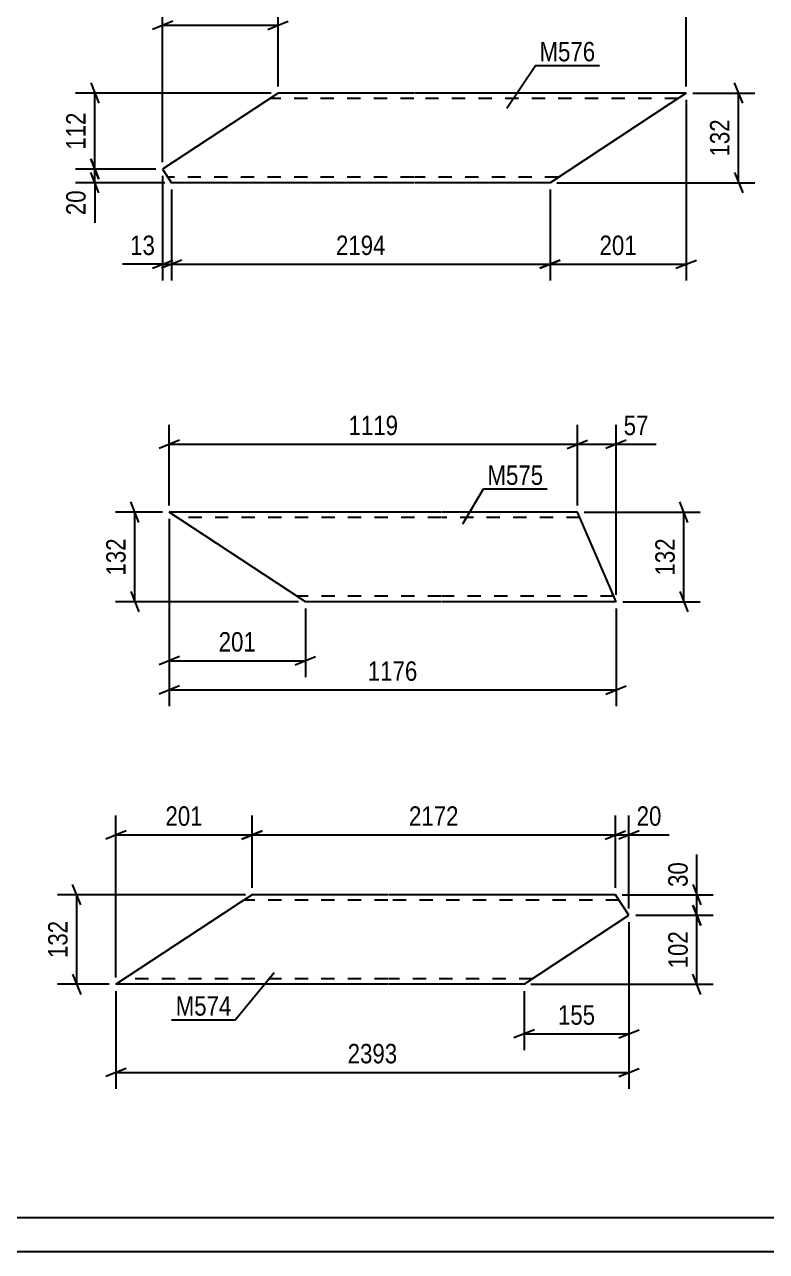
# Model space of a CAD drawing. Header units: millimetres. Extents: x 0 to 594, y 0 to 420.
# Drawn here: x 214 to 323.4, y 0 to 180.8 of the extents above; entities that cross this region are included whole.
import ezdxf

# ---------------------------------------------------------------- set-up
doc = ezdxf.new("R2010")
doc.units = ezdxf.units.MM
doc.linetypes.add('DXK_LINE_DOT2', pattern=[3.9198, 1.9599, -1.9599])
doc.styles.add('Arial Narrow', font='ARIALN.TTF', dxfattribs={"height": 0.2})

# ---------------------------------------------------------------- blocks, each defined once
blk = doc.blocks.new('Unknown-232816080-53569')
at = {"color": 5, "linetype": 'Continuous'}
for p, q in [((5, 5), (589, 5)), ((0, 0), (594, 0))]:
    blk.add_line(p, q, dxfattribs=at)
blk = doc.blocks.new('Part-232816080-67472 - 67471')
at = {"color": 2, "linetype": 'Continuous'}
for p, q in [((275.39, 108.93), (235.32, 108.93)), ((252.96, 97.33), (235.32, 108.93)), ((295.49, 108.93), (275.49, 108.93)), ((300.49, 97.33), (295.49, 108.93)), ((255.39, 95.73), (252.96, 97.33)), ((301.18, 95.73), (300.49, 97.33)), ((275.39, 95.73), (255.39, 95.73)), ((301.18, 95.73), (275.49, 95.73))]:
    blk.add_line(p, q, dxfattribs=at)
at = {"color": 7, "linetype": 'DXK_LINE_DOT2'}
for p, q in [((275.39, 108.13), (236.54, 108.13)), ((295.83, 108.13), (275.49, 108.13)), ((255.2, 95.85), (252.96, 97.33)), ((275.39, 96.53), (254.17, 96.53)), ((300.84, 96.53), (275.49, 96.53)), ((300.81, 96.59), (300.62, 97.02)), ((300.84, 96.53), (300.81, 96.59))]:
    blk.add_line(p, q, dxfattribs=at)
blk = doc.blocks.new('Part-232816080-67479 - 67478')
at = {"color": 2, "linetype": 'Continuous'}
for p, q in [((251.36, 170.67), (234.34, 159.48)), ((271.36, 170.67), (251.36, 170.67)), ((311.52, 170.67), (271.46, 170.67)), ((311.52, 170.67), (309.09, 169.07)), ((309.09, 169.07), (291.46, 157.47)), ((234.34, 159.48), (235.66, 157.47)), ((271.36, 157.47), (235.66, 157.47)), ((291.46, 157.47), (271.46, 157.47))]:
    blk.add_line(p, q, dxfattribs=at)
at = {"color": 7, "linetype": 'DXK_LINE_DOT2'}
for p, q in [((311.34, 170.55), (309.09, 169.07)), ((271.36, 169.87), (250.14, 169.87)), ((310.31, 169.87), (271.46, 169.87)), ((271.36, 158.27), (235.13, 158.27)), ((292.67, 158.27), (271.46, 158.27))]:
    blk.add_line(p, q, dxfattribs=at)
blk = doc.blocks.new('Part-232816080-67465 - 67464')
at = {"color": 2, "linetype": 'Continuous'}
for p, q in [((247.54, 52.57), (245.11, 50.97)), ((267.54, 52.57), (247.54, 52.57)), ((301.09, 52.57), (267.64, 52.57)), ((303.09, 49.53), (301.09, 52.57)), ((227.47, 39.37), (245.11, 50.97)), ((287.64, 39.37), (303.09, 49.53)), ((267.54, 39.37), (227.47, 39.37)), ((287.64, 39.37), (267.64, 39.37))]:
    blk.add_line(p, q, dxfattribs=at)
at = {"color": 7, "linetype": 'DXK_LINE_DOT2'}
for p, q in [((267.54, 51.77), (246.32, 51.77)), ((301.62, 51.77), (267.64, 51.77)), ((267.54, 40.17), (228.69, 40.17)), ((288.85, 40.17), (267.64, 40.17))]:
    blk.add_line(p, q, dxfattribs=at)
blk = doc.blocks.new('StraightDimension-232816080-68053 - 67471')
at = {"color": 7, "linetype": 'Continuous'}
for p, q in [((311.78, 107.43), (310.58, 110.43)), ((296.49, 108.93), (313.58, 108.93)), ((311.18, 95.73), (311.18, 108.93)), ((310.58, 97.23), (311.78, 94.23)), ((302.18, 95.73), (313.58, 95.73))]:
    blk.add_line(p, q, dxfattribs=at)
at = {"color": 0}
blk.add_wipeout([(310.43, 105.67), (306.23, 105.67), (306.23, 98.99), (310.43, 98.99)], dxfattribs=at)
at = {"color": 3, "style": 'Arial Narrow'}
blk.add_text('132', height=2.863, rotation=90.0002, dxfattribs=at).set_placement((309.83, 99.59))
blk = doc.blocks.new('StraightDimension-232816080-68047 - 67471')
at = {"color": 7, "linetype": 'Continuous'}
for p, q in [((230.84, 107.43), (229.64, 110.43)), ((234.32, 108.93), (227.39, 108.93)), ((230.24, 95.73), (230.24, 108.93)), ((229.64, 97.23), (230.84, 94.23)), ((254.39, 95.73), (227.39, 95.73))]:
    blk.add_line(p, q, dxfattribs=at)
at = {"color": 0}
blk.add_wipeout([(229.49, 105.67), (225.29, 105.67), (225.29, 98.99), (229.49, 98.99)], dxfattribs=at)
at = {"color": 3, "style": 'Arial Narrow'}
blk.add_text('132', height=2.863, rotation=90.0002, dxfattribs=at).set_placement((228.89, 99.59))
blk = doc.blocks.new('StraightDimension-232816080-68039 - 67471')
at = {"color": 7, "linetype": 'Continuous'}
for p, q in [((235.32, 107.93), (235.32, 84.64)), ((255.39, 94.73), (255.39, 84.64)), ((236.82, 87.64), (233.82, 86.44)), ((235.32, 87.04), (255.39, 87.04)), ((253.89, 86.44), (256.89, 87.64))]:
    blk.add_line(p, q, dxfattribs=at)
at = {"color": 0}
blk.add_wipeout([(248.7, 87.79), (248.7, 91.99), (242.01, 91.99), (242.01, 87.79)], dxfattribs=at)
at = {"color": 3, "style": 'Arial Narrow'}
blk.add_text('201', height=2.863, dxfattribs=at).set_placement((242.61, 88.39))
blk = doc.blocks.new('StraightDimension-232816080-68059 - 67471')
at = {"color": 7, "linetype": 'Continuous'}
for p, q in [((235.32, 107.93), (235.32, 80.33)), ((301.18, 94.73), (301.18, 80.33)), ((236.82, 83.33), (233.82, 82.13)), ((299.68, 82.13), (302.68, 83.33)), ((235.32, 82.73), (301.18, 82.73))]:
    blk.add_line(p, q, dxfattribs=at)
at = {"color": 0}
blk.add_wipeout([(272.51, 83.48), (272.51, 87.68), (263.99, 87.68), (263.99, 83.48)], dxfattribs=at)
at = {"color": 3, "style": 'Arial Narrow'}
blk.add_text('1176', height=2.863, dxfattribs=at).set_placement((264.59, 84.08))
blk = doc.blocks.new('StraightDimension-232816080-71234 - 67471')
at = {"color": 7, "linetype": 'Continuous'}
for p, q in [((235.32, 109.93), (235.32, 121.78)), ((295.49, 109.93), (295.49, 121.78)), ((236.82, 119.53), (233.82, 118.33)), ((293.99, 118.33), (296.99, 119.53)), ((235.32, 118.93), (295.49, 118.93))]:
    blk.add_line(p, q, dxfattribs=at)
at = {"color": 0}
blk.add_wipeout([(269.66, 119.68), (269.66, 123.88), (261.15, 123.88), (261.15, 119.68)], dxfattribs=at)
at = {"color": 3, "style": 'Arial Narrow'}
blk.add_text('1119', height=2.863, dxfattribs=at).set_placement((261.75, 120.28))
blk = doc.blocks.new('StraightDimension-232816080-71233 - 67471')
at = {"color": 7, "linetype": 'Continuous'}
for p, q in [((295.49, 109.93), (295.49, 121.78)), ((301.18, 96.73), (301.18, 121.78)), ((293.99, 118.33), (296.99, 119.53)), ((302.68, 119.53), (299.68, 118.33)), ((295.49, 118.93), (301.18, 118.93))]:
    blk.add_line(p, q, dxfattribs=at)
at = {"color": 0}
blk.add_wipeout([(306.56, 119.68), (306.56, 123.88), (301.71, 123.88), (301.71, 119.68)], dxfattribs=at)
at = {"color": 7, "linetype": 'Continuous'}
blk.add_line((301.18, 118.93), (307.09, 118.93), dxfattribs=at)
blk.add_line((301.18, 118.93), (307.09, 118.93), dxfattribs=at)
at = {"color": 3, "style": 'Arial Narrow'}
blk.add_text('57', height=2.863, dxfattribs=at).set_placement((302.31, 120.28))
blk = doc.blocks.new('StraightDimension-232816080-71218 - 67478')
at = {"color": 7, "linetype": 'Continuous'}
for p, q in [((223.74, 172.17), (224.94, 169.17)), ((250.36, 170.67), (221.49, 170.67)), ((224.34, 159.48), (224.34, 170.67)), ((224.94, 157.98), (223.74, 160.98)), ((233.34, 159.48), (221.49, 159.48))]:
    blk.add_line(p, q, dxfattribs=at)
at = {"color": 0}
blk.add_wipeout([(223.59, 168.41), (219.39, 168.41), (219.39, 161.73), (223.59, 161.73)], dxfattribs=at)
at = {"color": 3, "style": 'Arial Narrow'}
blk.add_text('112', height=2.863, rotation=90.0002, dxfattribs=at).set_placement((222.99, 162.33))
blk = doc.blocks.new('StraightDimension-232816080-71219 - 67478')
at = {"color": 7, "linetype": 'Continuous'}
for p, q in [((223.74, 160.98), (224.94, 157.98)), ((233.34, 159.48), (221.49, 159.48)), ((224.34, 157.47), (224.34, 159.48)), ((234.66, 157.47), (221.49, 157.47)), ((224.94, 155.97), (223.74, 158.97))]:
    blk.add_line(p, q, dxfattribs=at)
at = {"color": 0}
blk.add_wipeout([(223.59, 156.94), (219.39, 156.94), (219.39, 152.09), (223.59, 152.09)], dxfattribs=at)
at = {"color": 7, "linetype": 'Continuous'}
blk.add_line((224.34, 157.47), (224.34, 151.56), dxfattribs=at)
blk.add_line((224.34, 157.47), (224.34, 151.56), dxfattribs=at)
at = {"color": 3, "style": 'Arial Narrow'}
blk.add_text('20', height=2.863, rotation=90.0002, dxfattribs=at).set_placement((222.99, 152.69))
blk = doc.blocks.new('StraightDimension-232816080-68071 - 67478')
at = {"color": 7, "linetype": 'Continuous'}
for p, q in [((234.34, 160.48), (234.34, 183.52)), ((251.36, 171.67), (251.36, 183.52)), ((235.84, 181.27), (232.84, 180.07)), ((249.86, 180.07), (252.86, 181.27)), ((234.34, 180.67), (251.36, 180.67))]:
    blk.add_line(p, q, dxfattribs=at)
at = {"color": 0}
blk.add_wipeout([(246.19, 181.42), (246.19, 185.62), (239.51, 185.62), (239.51, 181.42)], dxfattribs=at)
at = {"color": 3, "style": 'Arial Narrow'}
blk.add_text('170', height=2.863, dxfattribs=at).set_placement((240.11, 182.02))
blk = doc.blocks.new('StraightDimension-232816080-68089 - 67478')
at = {"color": 7, "linetype": 'Continuous'}
for p, q in [((234.34, 160.48), (234.34, 190.52)), ((311.52, 171.67), (311.52, 190.52)), ((235.84, 188.27), (232.84, 187.07)), ((310.02, 187.07), (313.02, 188.27)), ((234.34, 187.67), (311.52, 187.67))]:
    blk.add_line(p, q, dxfattribs=at)
at = {"color": 0}
blk.add_wipeout([(277.19, 188.42), (277.19, 192.62), (268.67, 192.62), (268.67, 188.42)], dxfattribs=at)
at = {"color": 3, "style": 'Arial Narrow'}
blk.add_text('2408', height=2.863, dxfattribs=at).set_placement((269.27, 189.02))
blk = doc.blocks.new('StraightDimension-232816080-71221 - 67478')
at = {"color": 7, "linetype": 'Continuous'}
for p, q in [((319.85, 169.17), (318.65, 172.17)), ((312.52, 170.67), (321.65, 170.67)), ((319.25, 157.47), (319.25, 170.67)), ((292.46, 157.47), (321.65, 157.47)), ((318.65, 158.97), (319.85, 155.97))]:
    blk.add_line(p, q, dxfattribs=at)
at = {"color": 0}
blk.add_wipeout([(318.5, 167.41), (314.3, 167.41), (314.3, 160.73), (318.5, 160.73)], dxfattribs=at)
at = {"color": 3, "style": 'Arial Narrow'}
blk.add_text('132', height=2.863, rotation=90.0002, dxfattribs=at).set_placement((317.9, 161.33))
blk = doc.blocks.new('StraightDimension-232816080-76523 - 67478')
at = {"color": 7, "linetype": 'Continuous'}
for p, q in [((311.52, 169.67), (311.52, 143.07)), ((291.46, 156.47), (291.46, 143.07)), ((292.96, 146.07), (289.96, 144.87)), ((291.46, 145.47), (311.52, 145.47)), ((310.02, 144.87), (313.02, 146.07))]:
    blk.add_line(p, q, dxfattribs=at)
at = {"color": 0}
blk.add_wipeout([(304.83, 146.22), (304.83, 150.42), (298.15, 150.42), (298.15, 146.22)], dxfattribs=at)
at = {"color": 3, "style": 'Arial Narrow'}
blk.add_text('201', height=2.863, dxfattribs=at).set_placement((298.75, 146.82))
blk = doc.blocks.new('StraightDimension-232816080-76524 - 67478')
at = {"color": 7, "linetype": 'Continuous'}
for p, q in [((235.66, 156.47), (235.66, 143.07)), ((291.46, 156.47), (291.46, 143.07)), ((237.16, 146.07), (234.16, 144.87)), ((235.66, 145.47), (291.46, 145.47)), ((289.96, 144.87), (292.96, 146.07))]:
    blk.add_line(p, q, dxfattribs=at)
at = {"color": 0}
blk.add_wipeout([(267.81, 146.22), (267.81, 150.42), (259.3, 150.42), (259.3, 146.22)], dxfattribs=at)
at = {"color": 3, "style": 'Arial Narrow'}
blk.add_text('2194', height=2.863, dxfattribs=at).set_placement((259.9, 146.82))
blk = doc.blocks.new('StraightDimension-232816080-76525 - 67478')
at = {"color": 7, "linetype": 'Continuous'}
for p, q in [((234.34, 158.48), (234.34, 143.07)), ((235.66, 156.47), (235.66, 143.07)), ((232.84, 144.87), (235.84, 146.07)), ((237.16, 146.07), (234.16, 144.87)), ((234.34, 145.47), (235.66, 145.47))]:
    blk.add_line(p, q, dxfattribs=at)
at = {"color": 0}
blk.add_wipeout([(233.81, 146.22), (233.81, 150.42), (228.96, 150.42), (228.96, 146.22)], dxfattribs=at)
at = {"color": 7, "linetype": 'Continuous'}
blk.add_line((234.34, 145.47), (228.43, 145.47), dxfattribs=at)
blk.add_line((234.34, 145.47), (228.43, 145.47), dxfattribs=at)
at = {"color": 3, "style": 'Arial Narrow'}
blk.add_text('13', height=2.863, dxfattribs=at).set_placement((229.56, 146.82))
blk = doc.blocks.new('StraightDimension-232816080-68035 - 67464')
at = {"color": 7, "linetype": 'Continuous'}
for p, q in [((303.09, 48.53), (303.09, 23.97)), ((227.47, 38.37), (227.47, 23.97)), ((228.97, 26.97), (225.97, 25.77)), ((227.47, 26.37), (303.09, 26.37)), ((301.59, 25.77), (304.59, 26.97))]:
    blk.add_line(p, q, dxfattribs=at)
at = {"color": 0}
blk.add_wipeout([(269.54, 27.12), (269.54, 31.32), (261.02, 31.32), (261.02, 27.12)], dxfattribs=at)
at = {"color": 3, "style": 'Arial Narrow'}
blk.add_text('2393', height=2.863, dxfattribs=at).set_placement((261.62, 27.72))
blk = doc.blocks.new('StraightDimension-232816080-68017 - 67464')
at = {"color": 7, "linetype": 'Continuous'}
for p, q in [((303.09, 48.53), (303.09, 29.66)), ((287.64, 38.37), (287.64, 29.66)), ((289.14, 32.66), (286.14, 31.46)), ((301.59, 31.46), (304.59, 32.66)), ((287.64, 32.06), (303.09, 32.06))]:
    blk.add_line(p, q, dxfattribs=at)
at = {"color": 0}
blk.add_wipeout([(298.71, 32.81), (298.71, 37.01), (292.02, 37.01), (292.02, 32.81)], dxfattribs=at)
at = {"color": 3, "style": 'Arial Narrow'}
blk.add_text('155', height=2.863, dxfattribs=at).set_placement((292.62, 33.41))
blk = doc.blocks.new('StraightDimension-232816080-71240 - 67464')
at = {"color": 7, "linetype": 'Continuous'}
for p, q in [((301.09, 53.57), (301.09, 64.22)), ((303.09, 50.53), (303.09, 64.22)), ((299.59, 60.77), (302.59, 61.97)), ((304.59, 61.97), (301.59, 60.77)), ((301.09, 61.37), (303.09, 61.37))]:
    blk.add_line(p, q, dxfattribs=at)
at = {"color": 0}
blk.add_wipeout([(308.47, 62.12), (308.47, 66.32), (303.62, 66.32), (303.62, 62.12)], dxfattribs=at)
at = {"color": 7, "linetype": 'Continuous'}
blk.add_line((303.09, 61.37), (309, 61.37), dxfattribs=at)
blk.add_line((303.09, 61.37), (309, 61.37), dxfattribs=at)
at = {"color": 3, "style": 'Arial Narrow'}
blk.add_text('20', height=2.863, dxfattribs=at).set_placement((304.22, 62.72))
blk = doc.blocks.new('StraightDimension-232816080-68029 - 67464')
at = {"color": 7, "linetype": 'Continuous'}
for p, q in [((246.54, 52.57), (218.83, 52.57)), ((222.28, 51.07), (221.08, 54.07)), ((221.68, 39.37), (221.68, 52.57)), ((221.08, 40.87), (222.28, 37.87)), ((226.47, 39.37), (218.83, 39.37))]:
    blk.add_line(p, q, dxfattribs=at)
at = {"color": 0}
blk.add_wipeout([(220.93, 49.31), (216.73, 49.31), (216.73, 42.63), (220.93, 42.63)], dxfattribs=at)
at = {"color": 3, "style": 'Arial Narrow'}
blk.add_text('132', height=2.863, rotation=90.0002, dxfattribs=at).set_placement((220.33, 43.23))
blk = doc.blocks.new('StraightDimension-232816080-68021 - 67464')
at = {"color": 7, "linetype": 'Continuous'}
for p, q in [((302.09, 52.57), (315.49, 52.57)), ((312.49, 54.07), (313.69, 51.07)), ((313.09, 49.53), (313.09, 52.57)), ((313.69, 48.03), (312.49, 51.03)), ((304.09, 49.53), (315.49, 49.53))]:
    blk.add_line(p, q, dxfattribs=at)
at = {"color": 0}
blk.add_wipeout([(312.34, 57.95), (308.14, 57.95), (308.14, 53.1), (312.34, 53.1)], dxfattribs=at)
at = {"color": 7, "linetype": 'Continuous'}
blk.add_line((313.09, 52.57), (313.09, 58.48), dxfattribs=at)
blk.add_line((313.09, 52.57), (313.09, 58.48), dxfattribs=at)
at = {"color": 3, "style": 'Arial Narrow'}
blk.add_text('30', height=2.863, rotation=90.0002, dxfattribs=at).set_placement((311.74, 53.7))
blk = doc.blocks.new('StraightDimension-232816080-68022 - 67464')
at = {"color": 7, "linetype": 'Continuous'}
for p, q in [((312.49, 51.03), (313.69, 48.03)), ((304.09, 49.53), (315.49, 49.53)), ((313.09, 39.37), (313.09, 49.53)), ((313.69, 37.87), (312.49, 40.87)), ((288.64, 39.37), (315.49, 39.37))]:
    blk.add_line(p, q, dxfattribs=at)
at = {"color": 0}
blk.add_wipeout([(312.34, 47.79), (308.14, 47.79), (308.14, 41.11), (312.34, 41.11)], dxfattribs=at)
at = {"color": 3, "style": 'Arial Narrow'}
blk.add_text('102', height=2.863, rotation=90.0002, dxfattribs=at).set_placement((311.74, 41.71))
blk = doc.blocks.new('StraightDimension-232816080-71241 - 67464')
at = {"color": 7, "linetype": 'Continuous'}
for p, q in [((247.54, 53.57), (247.54, 64.22)), ((301.09, 53.57), (301.09, 64.22)), ((249.04, 61.97), (246.04, 60.77)), ((299.59, 60.77), (302.59, 61.97)), ((247.54, 61.37), (301.09, 61.37))]:
    blk.add_line(p, q, dxfattribs=at)
at = {"color": 0}
blk.add_wipeout([(278.57, 62.12), (278.57, 66.32), (270.06, 66.32), (270.06, 62.12)], dxfattribs=at)
at = {"color": 3, "style": 'Arial Narrow'}
blk.add_text('2172', height=2.863, dxfattribs=at).set_placement((270.66, 62.72))
blk = doc.blocks.new('StraightDimension-232816080-71242 - 67464')
at = {"color": 7, "linetype": 'Continuous'}
for p, q in [((227.47, 40.37), (227.47, 64.22)), ((247.54, 53.57), (247.54, 64.22)), ((228.97, 61.97), (225.97, 60.77)), ((246.04, 60.77), (249.04, 61.97)), ((227.47, 61.37), (247.54, 61.37))]:
    blk.add_line(p, q, dxfattribs=at)
at = {"color": 0}
blk.add_wipeout([(240.85, 62.12), (240.85, 66.32), (234.16, 66.32), (234.16, 62.12)], dxfattribs=at)
at = {"color": 3, "style": 'Arial Narrow'}
blk.add_text('201', height=2.863, dxfattribs=at).set_placement((234.76, 62.72))
blk = doc.blocks.new('Mark-232816080-68634 - 67471')
at = {"color": 0}
blk.add_wipeout([(290.45, 112.95), (290.45, 115.95), (282.23, 115.95), (282.23, 112.95)], dxfattribs=at)
blk.add_wipeout([(290.45, 112.95), (290.45, 115.95), (282.23, 115.95), (282.23, 112.95)], dxfattribs=at)
at = {"color": 30, "linetype": 'Continuous'}
for p, q in [((278.58, 107.21), (281.63, 112.35)), ((281.63, 112.35), (291.05, 112.35))]:
    blk.add_line(p, q, dxfattribs=at)
at = {"color": 3, "style": 'Arial Narrow'}
blk.add_text('M575', height=2.863, dxfattribs=at).set_placement((282.23, 112.95))
blk = doc.blocks.new('Mark-232816080-68637 - 67478')
at = {"color": 0}
blk.add_wipeout([(298.12, 175.36), (298.12, 178.36), (289.9, 178.36), (289.9, 175.36)], dxfattribs=at)
blk.add_wipeout([(298.12, 175.36), (298.12, 178.36), (289.9, 178.36), (289.9, 175.36)], dxfattribs=at)
at = {"color": 30, "linetype": 'Continuous'}
for p, q in [((285.1, 168.47), (289.3, 174.76)), ((289.3, 174.76), (298.72, 174.76))]:
    blk.add_line(p, q, dxfattribs=at)
at = {"color": 3, "style": 'Arial Narrow'}
blk.add_text('M576', height=2.863, dxfattribs=at).set_placement((289.9, 175.36))
blk = doc.blocks.new('Mark-232816080-68631 - 67464')
at = {"color": 0}
blk.add_wipeout([(244.49, 34.75), (244.49, 37.75), (236.27, 37.75), (236.27, 34.75)], dxfattribs=at)
blk.add_wipeout([(244.49, 34.75), (244.49, 37.75), (236.27, 37.75), (236.27, 34.75)], dxfattribs=at)
at = {"color": 30, "linetype": 'Continuous'}
for p in [(250.81, 41.05), (235.67, 34.15)]:
    blk.add_line(p, (245.09, 34.15), dxfattribs=at)
at = {"color": 3, "style": 'Arial Narrow'}
blk.add_text('M574', height=2.863, dxfattribs=at).set_placement((236.27, 34.75))

msp = doc.modelspace()

# ---------------------------------------------------------------- block references
for name in ['Unknown-232816080-53569', 'Part-232816080-67479 - 67478', 'Part-232816080-67472 - 67471', 'Part-232816080-67465 - 67464']:
    msp.add_blockref(name, (0, 0))

# ---------------------------------------------------------------- next in the draw order: block references
for name in ['StraightDimension-232816080-71218 - 67478', 'StraightDimension-232816080-68047 - 67471', 'StraightDimension-232816080-68053 - 67471', 'StraightDimension-232816080-71240 - 67464', 'StraightDimension-232816080-68035 - 67464']:
    msp.add_blockref(name, (0, 0))

# ---------------------------------------------------------------- next in the draw order: block references
for name in ['StraightDimension-232816080-71219 - 67478', 'StraightDimension-232816080-71234 - 67471', 'StraightDimension-232816080-68039 - 67471', 'StraightDimension-232816080-68029 - 67464', 'StraightDimension-232816080-68017 - 67464']:
    msp.add_blockref(name, (0, 0))

# ---------------------------------------------------------------- next in the draw order: block references
for name in ['StraightDimension-232816080-68071 - 67478', 'StraightDimension-232816080-68059 - 67471', 'StraightDimension-232816080-68021 - 67464']:
    msp.add_blockref(name, (0, 0))

# ---------------------------------------------------------------- next in the draw order: block references
for name in ['StraightDimension-232816080-68089 - 67478', 'StraightDimension-232816080-71233 - 67471', 'Mark-232816080-68634 - 67471', 'StraightDimension-232816080-71241 - 67464', 'StraightDimension-232816080-68022 - 67464']:
    msp.add_blockref(name, (0, 0))

# ---------------------------------------------------------------- next in the draw order: block references
for name in ['StraightDimension-232816080-71221 - 67478', 'StraightDimension-232816080-71242 - 67464']:
    msp.add_blockref(name, (0, 0))

# ---------------------------------------------------------------- next in the draw order: block references
for name in ['StraightDimension-232816080-76523 - 67478', 'Mark-232816080-68631 - 67464']:
    msp.add_blockref(name, (0, 0))

# ---------------------------------------------------------------- next in the draw order: block references
for name in ['Mark-232816080-68637 - 67478', 'StraightDimension-232816080-76524 - 67478']:
    msp.add_blockref(name, (0, 0))

# ---------------------------------------------------------------- next in the draw order: block references
msp.add_blockref('StraightDimension-232816080-76525 - 67478', (0, 0))

doc.saveas('drawing.dxf')
